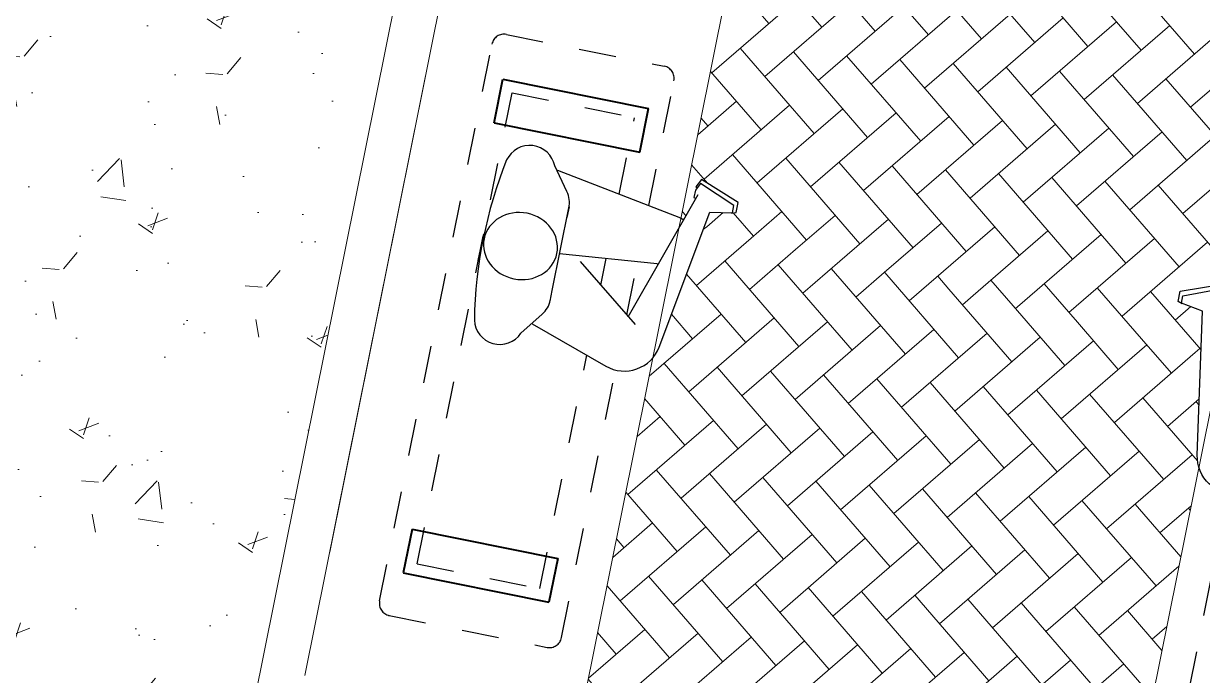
# Model space of a CAD drawing. Header units: metres. Extents: x 12093 to 20303, y 514 to 1412.
# Drawn here: x 19830.642 to 19833.818, y 711.918 to 713.675 of the extents above; entities that cross this region are included whole.
import ezdxf

# ---------------------------------------------------------------- set-up
doc = ezdxf.new("R2010")
doc.units = ezdxf.units.M
doc.linetypes.add('DASHED2', pattern=[9.525, 6.35, -3.175])
doc.layers.get('0').update_dxf_attribs({"lineweight": 13})
doc.layers.add('2', color=2, linetype='Continuous')
doc.layers.add('Proyecciones', color=52, linetype='DASHED2')
for name, color, linetype, lineweight in [('grass', 64, 'Continuous', 13), ('JARDINERA', 132, 'Continuous', 40), ('MANZANAS-ORIGINALES', 147, 'Continuous', 9), ('piso verma', 25, 'Continuous', 20), ('text.-piso', 35, 'Continuous', 5)]:
    doc.layers.add(name, color=color, linetype=linetype, lineweight=lineweight)

# ---------------------------------------------------------------- blocks, each defined once
blk = doc.blocks.new('ELLIPSE')
blk.add_circle((0.5, 0.5), 0.5)
blk = doc.blocks.new('yttyytyte')
at = {"layer": '2'}
for p, q in [((19831.7865, 707.8273), (19831.7519, 707.8957)), ((19831.76, 707.8841), (19832.0942, 707.7642)), ((19832.1481, 707.8687), (19832.133, 707.8481)), ((19832.2481, 707.8094), (19832.1481, 707.8687)), ((19832.1324, 707.8394), (19832.1289, 707.8197)), ((19832.1457, 707.8574), (19832.1324, 707.8394)), ((19832.133, 707.8481), (19832.1368, 707.8453)), ((19832.2373, 707.8006), (19832.1457, 707.8574)), ((19831.9597, 707.4942), (19832.1405, 707.8278)), ((19832.1289, 707.8197), (19832.1345, 707.8167)), ((19832.2338, 707.7809), (19832.2373, 707.8006)), ((19832.2432, 707.7821), (19832.2481, 707.8094)), ((19831.7536, 707.5603), (19831.793, 707.7835)), ((19831.7936, 707.7868), (19831.7884, 707.7573)), ((19832.0447, 707.4146), (19832.173, 707.7815)), ((19832.173, 707.7815), (19832.2338, 707.7809)), ((19832.2313, 707.7797), (19832.2432, 707.7821)), ((19832.2313, 707.7797), (19832.2313, 707.7809)), ((19832.0942, 707.7642), (19832.1034, 707.7592)), ((19832.0341, 707.639), (19831.771, 707.6588)), ((19831.8269, 707.6399), (19831.979, 707.4739)), ((19832.0341, 707.639), (19832.0373, 707.6373)), ((19831.7484, 707.5308), (19831.7536, 707.5603)), ((19831.7279, 707.4951), (19831.6719, 707.4427)), ((19831.7014, 707.4687), (19831.9027, 707.3596))]:
    blk.add_line(p, q, dxfattribs=at)
for centre, radius, start, end in [((19831.6849, 707.8805), 0.0687, 12.8181, 155.9482), ((19832.7656, 707.4832), 1.22, 159.5956, 180.3733), ((19831.7241, 707.7957), 0.07, 349.9844, 26.8543), ((19831.68, 707.5462), 0.07, 313.1145, 349.9844), ((19831.6142, 707.48), 0.0687, 184.0207, 327.1508), ((19831.9503, 707.4476), 0.1, 241.5495, 340.7383)]:
    blk.add_arc(centre, radius, start, end, dxfattribs=at)
at = {"layer": 'JARDINERA', "ltscale": 0.01}
for p, q in [((19831.586, 708.0078), (19831.6068, 708.126)), ((19831.6068, 708.126), (19832.0007, 708.0564)), ((19831.9799, 707.9382), (19832.0007, 708.0564)), ((19831.586, 708.0078), (19831.9799, 707.9382)), ((19831.3917, 706.9077), (19831.3708, 706.7895)), ((19831.3917, 706.9077), (19831.7856, 706.8381)), ((19831.7856, 706.8381), (19831.7647, 706.7199)), ((19831.3708, 706.7895), (19831.7647, 706.7199))]:
    blk.add_line(p, q, dxfattribs=at)
at = {"layer": 'Proyecciones', "ltscale": 0.006}
for p, q in [((19831.6136, 708.2466), (19832.0404, 708.1713)), ((19831.3089, 706.7124), (19831.5751, 708.2196)), ((19832.0078, 707.7952), (19832.0674, 708.1327)), ((19831.4074, 706.8151), (19831.6325, 708.0894)), ((19831.9276, 707.824), (19831.9641, 708.0308)), ((19831.5524, 707.6361), (19831.5651, 707.7079)), ((19831.8841, 707.5775), (19831.8967, 707.6493)), ((19831.9556, 707.4994), (19831.9809, 707.643)), ((19831.4074, 706.8151), (19831.5189, 707.4465)), ((19831.7391, 706.7566), (19831.8506, 707.3879)), ((19831.8012, 706.6254), (19831.9292, 707.3498)), ((19831.3358, 706.6738), (19831.7627, 706.5984))]:
    blk.add_line(p, q, dxfattribs=at)
at = {"layer": 'Proyecciones', "ltscale": 0.005}
for p, q in [((19831.6325, 708.0894), (19831.9641, 708.0308)), ((19831.4074, 706.8151), (19831.7391, 706.7566))]:
    blk.add_line(p, q, dxfattribs=at)
for centre, start, end in [((19831.6078, 708.2139), 79.9844, 169.9844), ((19832.0347, 708.1385), 349.9844, 79.9844), ((19831.3416, 706.7066), 169.9844, 259.9844), ((19831.3416, 706.7066), 254.6286, 259.9844), ((19831.7685, 706.6312), 259.9844, 349.9844)]:
    blk.add_arc(centre, 0.0333, start, end, dxfattribs=at)
at = {"layer": '2', "xscale": 0.180000000000291, "yscale": -0.2000000000000455, "zscale": 0.180000000000291, "rotation": 79.98444491561203}
blk.add_blockref('ELLIPSE', (19831.551, 707.6063), dxfattribs=at)

msp = doc.modelspace()

# ---------------------------------------------------------------- hatches: boundary and pattern name
at = {"layer": 'grass'}
h = msp.add_hatch(dxfattribs=at)
h.set_pattern_fill('AR-CONC', color=256, scale=0.003, style=0)
h.set_pattern_definition([(50, (0, 0), (0.546554007, -0.047817257), [0.05715, -0.62865]), (355, (0, 0), (-0.105728478, 0.573169929), [0.04572, -0.50292]), (100.451, (0.04555, -0.004), (0.440827505, 0.525350063), [0.04857, -0.53427]), (46.1842, (0, 0.1524), (0.813237123, -0.126126984), [0.085725, -0.942975]), (96.6356, (0.0678, 0.1419), (0.712212703, 0.742276668), [0.072855, -0.801405]), (351.184, (0, 0.1524), (0.712213817, 0.742275354), [0.06858, -0.75438]), (21, (0.0762, 0.1143), (0.45484464, -0.306796556), [0.05715, -0.62865]), (326, (0.0762, 0.1143), (0.185406085, 0.552563898), [0.04572, -0.50292]), (71.4514, (0.1141, 0.08873), (0.640249472, 0.245768573), [0.04857, -0.53427]), (37.5, (0, 0), (0.0092658098, 0.2536651166), [0, -0.496824, 0, -0.51054, 0, -0.504825]), (7.5, (0, 0), (0.2004589875, 0.3005417245), [0, -0.291084, 0, -0.485394, 0, -0.192405]), (327.5, (-0.16993, 0), (0.4067717855, -0.017186232), [0, -0.1905, 0, -0.59436, 0, -0.78867]), (317.5, (-0.24613, 0), (0.444387544, 0.076279473), [0, -0.24765, 0, -0.394716, 0, -0.56007])])
h.paths.add_polyline_path([(19831.5682, 713.3629), (19830.3464, 713.6778), (19829.8415, 711.1671), (19831.6678, 710.8143), (19831.8209, 711.5758), (19831.2644, 711.8517)])
h.paths.add_polyline_path([(19832.5873, 715.3874), (19830.7872, 715.8701), (19830.3464, 713.6778), (19831.5682, 713.3629), (19831.6934, 713.9854), (19832.3105, 714.0106)])
h.paths.add_polyline_path([(19835.9321, 712.2379), (19834.7102, 712.5529), (19834.4408, 711.213), (19833.8209, 711.1736), (19833.6708, 710.4274), (19835.4971, 710.0745)])
h.paths.add_polyline_path([(19836.3619, 714.3753), (19834.5617, 714.858), (19834.3105, 713.6085), (19834.8698, 713.3467), (19834.7102, 712.5529), (19835.9321, 712.2379)])
at = {"layer": 'text.-piso', "ltscale": 5}
h = msp.add_hatch(dxfattribs=at)
h.set_pattern_fill('AR-HBONE', color=256, scale=0.001, angle=85.8762252, style=0)
h.paths.add_polyline_path([(19834.3004, 714.9281), (19832.8486, 715.3173), (19832.413, 713.1508), (19832.4209, 713.1462), (19832.4534, 713.2029), (19832.448, 713.2061), (19832.4519, 713.2257), (19832.4564, 713.2314), (19832.4527, 713.2343), (19832.4683, 713.2545), (19832.5668, 713.1929), (19832.5613, 713.1657), (19832.5493, 713.1636), (19832.5494, 713.1648), (19832.491, 713.1668), (19832.4767, 713.1287), (19833.8136, 712.7841), (19833.8178, 712.9), (19833.7632, 712.9207), (19833.7628, 712.9196), (19833.7526, 712.9261), (19833.758, 712.9533), (19833.8727, 712.9722), (19833.8792, 712.9475), (19833.8747, 712.9463), (19833.8767, 712.9392), (19833.8727, 712.9196), (19833.8664, 712.9188), (19833.8745, 712.8539), (19833.8836, 712.8551)])
h.paths.add_polyline_path([(19834.7834, 717.3302), (19833.3802, 717.8199), (19833.3427, 717.7203, -0.083222), (19833.3261, 717.6918), (19832.8486, 715.3173), (19834.3004, 714.9281)])
h = msp.add_hatch(dxfattribs=at)
h.set_pattern_fill('AR-HBONE', color=256, scale=0.001, angle=85.8762252, style=0)
h.paths.add_polyline_path([(19833.4057, 710.4786), (19831.9329, 710.7631), (19831.5424, 708.8209), (19833.0073, 708.4971)])
h.paths.add_polyline_path([(19833.8079, 712.4788, -0.083222), (19833.8036, 712.5116), (19833.8136, 712.7841), (19832.4767, 713.1287), (19832.354, 712.8031, -0.083222), (19832.3374, 712.7745), (19831.9329, 710.7631), (19833.4057, 710.4786)])

# ---------------------------------------------------------------- linework, layer by layer
at = {"layer": 'MANZANAS-ORIGINALES'}
for p, q in [((19831.6934, 713.9854), (19831.2644, 711.8517)), ((19831.7925, 713.8693), (19831.4002, 711.9183)), ((19831.7257, 713.5372), (19831.467, 712.2504))]:
    msp.add_line(p, q, dxfattribs=at)
at = {"layer": 'text.-piso', "ltscale": 5}
for p, q in [((19837.0447, 736.1857), (19830.6958, 704.6105)), ((19838.5099, 735.8633), (19832.163, 704.2983))]:
    msp.add_line(p, q, dxfattribs=at)

# ---------------------------------------------------------------- block references
at = {"layer": 'piso verma', "lineweight": 20, "rotation": 358.6111405569248}
msp.add_blockref('yttyytyte', (-11.0107, 486.2814), dxfattribs=at)
at = {"layer": 'piso verma', "lineweight": 20, "xscale": -1, "rotation": 338.6507322974567}
msp.add_blockref('yttyytyte', (38047.4085, -7166.2595), dxfattribs=at)

doc.saveas('drawing.dxf')
